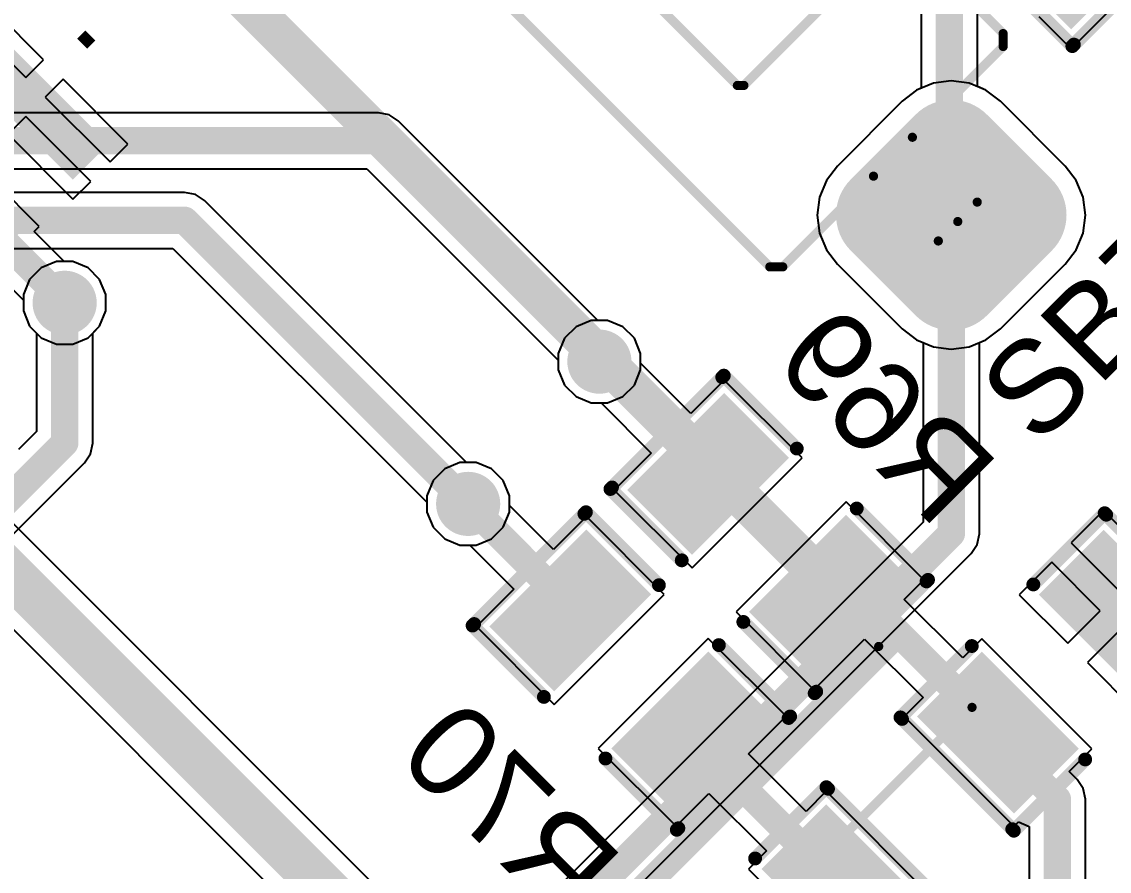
# Model space of a CAD drawing. Header units: millimetres. Extents: x 95 to 305, y 96 to 295.
# Drawn here: x 275.92 to 287.78, y 216.08 to 225.35 of the extents above; entities that cross this region are included whole.
import ezdxf

# ---------------------------------------------------------------- set-up
doc = ezdxf.new("R2010")
doc.units = ezdxf.units.MM
for name, color, linetype in [('BottomLayer', 5, 'Continuous'), ('BottomOverlay', 54, 'Continuous'), ('BottomPaste', 16, 'Continuous'), ('BottomSolder', 6, 'Continuous'), ('Mechanical1', 6, 'Continuous'), ('Mechanical11', 56, 'Continuous'), ('Mechanical15', 56, 'Continuous'), ('MultiLayer', 9, 'Continuous'), ('PadHoleLayer', 156, 'Continuous'), ('TopLayer', 1, 'Continuous'), ('TopOverlay', 2, 'Continuous'), ('TopPaste', 8, 'Continuous'), ('TopSolder', 216, 'Continuous'), ('ViaHoleLayer', 16, 'Continuous')]:
    doc.layers.add(name, color=color, linetype=linetype)
doc.styles.add('Arial', font='arial.ttf', dxfattribs={"height": 0.2})

# ---------------------------------------------------------------- blocks, each defined once
blk = doc.blocks.new('HSOP_8_B_16')
at = {"layer": 'BottomLayer'}
for points in [[(-2.122, 3.7), (-1.672, 3.7), (-1.672, 1.8), (-2.122, 1.8)], [(-0.852, 3.7), (-0.402, 3.7), (-0.402, 1.8), (-0.852, 1.8)], [(0.418, 3.7), (0.868, 3.7), (0.868, 1.8), (0.418, 1.8)], [(1.688, 3.7), (2.138, 3.7), (2.138, 1.8), (1.688, 1.8)], [(-1.542, 1.15), (1.558, 1.15), (1.558, -1.25), (-1.542, -1.25)], [(-2.122, -1.9), (-1.672, -1.9), (-1.672, -3.8), (-2.122, -3.8)], [(-0.852, -1.9), (-0.402, -1.9), (-0.402, -3.8), (-0.852, -3.8)], [(0.418, -1.9), (0.868, -1.9), (0.868, -3.8), (0.418, -3.8)], [(1.688, -1.9), (2.138, -1.9), (2.138, -3.8), (1.688, -3.8)]]:
    blk.add_hatch(color=5, dxfattribs=at).paths.add_polyline_path(points)
at = {"layer": 'BottomPaste'}
for points in [[(-2.122, 3.7), (-1.672, 3.7), (-1.672, 1.8), (-2.122, 1.8)], [(-0.852, 3.7), (-0.402, 3.7), (-0.402, 1.8), (-0.852, 1.8)], [(0.418, 3.7), (0.868, 3.7), (0.868, 1.8), (0.418, 1.8)], [(1.688, 3.7), (2.138, 3.7), (2.138, 1.8), (1.688, 1.8)], [(-1.542, 1.15), (1.558, 1.15), (1.558, -1.25), (-1.542, -1.25)], [(-2.122, -1.9), (-1.672, -1.9), (-1.672, -3.8), (-2.122, -3.8)], [(-0.852, -1.9), (-0.402, -1.9), (-0.402, -3.8), (-0.852, -3.8)], [(0.418, -1.9), (0.868, -1.9), (0.868, -3.8), (0.418, -3.8)], [(1.688, -1.9), (2.138, -1.9), (2.138, -3.8), (1.688, -3.8)]]:
    blk.add_hatch(color=16, dxfattribs=at).paths.add_polyline_path(points)
at = {"layer": 'BottomSolder'}
for points in [[(-2.172, 3.75), (-1.622, 3.75), (-1.622, 1.75), (-2.172, 1.75)], [(-0.902, 3.75), (-0.352, 3.75), (-0.352, 1.75), (-0.902, 1.75)], [(0.368, 3.75), (0.918, 3.75), (0.918, 1.75), (0.368, 1.75)], [(1.638, 3.75), (2.188, 3.75), (2.188, 1.75), (1.638, 1.75)], [(-1.592, 1.2), (1.608, 1.2), (1.608, -1.3), (-1.592, -1.3)], [(-2.172, -1.85), (-1.622, -1.85), (-1.622, -3.85), (-2.172, -3.85)], [(-0.902, -1.85), (-0.352, -1.85), (-0.352, -3.85), (-0.902, -3.85)], [(0.368, -1.85), (0.918, -1.85), (0.918, -3.85), (0.368, -3.85)], [(1.638, -1.85), (2.188, -1.85), (2.188, -3.85), (1.638, -3.85)]]:
    blk.add_hatch(color=6, dxfattribs=at).paths.add_polyline_path(points)
at = {"layer": 'BottomOverlay', "text_generation_flag": 2}
blk.add_text('.', height=1, rotation=-180, dxfattribs=at).set_placement((-2.992, 2.85))
blk = doc.blocks.new('PTS636_SP43_LFS_71')
at = {"layer": 'BottomLayer'}
h = blk.add_hatch(color=5, dxfattribs=at)
edge = h.paths.add_edge_path()
edge.add_arc((-4.4, 0.5), 0.5, 90, 180)
edge.add_line((-4.9, 0.5), (-4.9, -0.5))
edge.add_arc((-4.4, -0.5), 0.5, 180, 270)
edge.add_line((-4.4, -1), (-3.4, -1))
edge.add_arc((-3.4, -0.5), 0.5, 270, 360)
edge.add_line((-2.9, -0.5), (-2.9, 0.5))
edge.add_arc((-3.4, 0.5), 0.5, 0, 90)
edge.add_line((-3.4, 1), (-4.4, 1))
h = blk.add_hatch(color=5, dxfattribs=at)
edge = h.paths.add_edge_path()
edge.add_arc((3.4, 0.5), 0.5, 90, 180)
edge.add_line((2.9, 0.5), (2.9, -0.5))
edge.add_arc((3.4, -0.5), 0.5, 180, 270)
edge.add_line((3.4, -1), (4.4, -1))
edge.add_arc((4.4, -0.5), 0.5, 270, 360)
edge.add_line((4.9, -0.5), (4.9, 0.5))
edge.add_arc((4.4, 0.5), 0.5, 0, 90)
edge.add_line((4.4, 1), (3.4, 1))
at = {"layer": 'BottomSolder'}
h = blk.add_hatch(color=6, dxfattribs=at)
edge = h.paths.add_edge_path()
edge.add_arc((-4.4, 0.5), 0.55, 90, 180)
edge.add_line((-4.95, 0.5), (-4.95, -0.5))
edge.add_arc((-4.4, -0.5), 0.55, 180, 270)
edge.add_line((-4.4, -1.05), (-3.4, -1.05))
edge.add_arc((-3.4, -0.5), 0.55, 270, 360)
edge.add_line((-2.85, -0.5), (-2.85, 0.5))
edge.add_arc((-3.4, 0.5), 0.55, 0, 90)
edge.add_line((-3.4, 1.05), (-4.4, 1.05))
h = blk.add_hatch(color=6, dxfattribs=at)
edge = h.paths.add_edge_path()
edge.add_arc((3.4, 0.5), 0.55, 90, 180)
edge.add_line((2.85, 0.5), (2.85, -0.5))
edge.add_arc((3.4, -0.5), 0.55, 180, 270)
edge.add_line((3.4, -1.05), (4.4, -1.05))
edge.add_arc((4.4, -0.5), 0.55, 270, 360)
edge.add_line((4.95, -0.5), (4.95, 0.5))
edge.add_arc((4.4, 0.5), 0.55, 0, 90)
edge.add_line((4.4, 1.05), (3.4, 1.05))
at = {"layer": 'MultiLayer'}
h = blk.add_hatch(color=9, dxfattribs=at)
edge = h.paths.add_edge_path()
edge.add_arc((-4.4, 0.5), 0.5, 90, 180)
edge.add_line((-4.9, 0.5), (-4.9, -0.5))
edge.add_arc((-4.4, -0.5), 0.5, 180, 270)
edge.add_line((-4.4, -1), (-3.4, -1))
edge.add_arc((-3.4, -0.5), 0.5, 270, 360)
edge.add_line((-2.9, -0.5), (-2.9, 0.5))
edge.add_arc((-3.4, 0.5), 0.5, 0, 90)
edge.add_line((-3.4, 1), (-4.4, 1))
h = blk.add_hatch(color=9, dxfattribs=at)
edge = h.paths.add_edge_path()
edge.add_arc((3.4, 0.5), 0.5, 90, 180)
edge.add_line((2.9, 0.5), (2.9, -0.5))
edge.add_arc((3.4, -0.5), 0.5, 180, 270)
edge.add_line((3.4, -1), (4.4, -1))
edge.add_arc((4.4, -0.5), 0.5, 270, 360)
edge.add_line((4.9, -0.5), (4.9, 0.5))
edge.add_arc((4.4, 0.5), 0.5, 0, 90)
edge.add_line((4.4, 1), (3.4, 1))
at = {"layer": 'PadHoleLayer'}
h = blk.add_hatch(color=156, dxfattribs=at)
edge = h.paths.add_edge_path()
edge.add_arc((-3.9, 0), 0.25, 0, 360)
h = blk.add_hatch(color=156, dxfattribs=at)
edge = h.paths.add_edge_path()
edge.add_arc((3.9, 0), 0.25, 0, 360)
at = {"layer": 'TopLayer'}
h = blk.add_hatch(color=1, dxfattribs=at)
edge = h.paths.add_edge_path()
edge.add_arc((-4.4, 0.5), 0.5, 90, 180)
edge.add_line((-4.9, 0.5), (-4.9, -0.5))
edge.add_arc((-4.4, -0.5), 0.5, 180, 270)
edge.add_line((-4.4, -1), (-3.4, -1))
edge.add_arc((-3.4, -0.5), 0.5, 270, 360)
edge.add_line((-2.9, -0.5), (-2.9, 0.5))
edge.add_arc((-3.4, 0.5), 0.5, 0, 90)
edge.add_line((-3.4, 1), (-4.4, 1))
h = blk.add_hatch(color=1, dxfattribs=at)
edge = h.paths.add_edge_path()
edge.add_arc((3.4, 0.5), 0.5, 90, 180)
edge.add_line((2.9, 0.5), (2.9, -0.5))
edge.add_arc((3.4, -0.5), 0.5, 180, 270)
edge.add_line((3.4, -1), (4.4, -1))
edge.add_arc((4.4, -0.5), 0.5, 270, 360)
edge.add_line((4.9, -0.5), (4.9, 0.5))
edge.add_arc((4.4, 0.5), 0.5, 0, 90)
edge.add_line((4.4, 1), (3.4, 1))
at = {"layer": 'TopSolder'}
h = blk.add_hatch(color=216, dxfattribs=at)
edge = h.paths.add_edge_path()
edge.add_arc((-4.4, 0.5), 0.55, 90, 180)
edge.add_line((-4.95, 0.5), (-4.95, -0.5))
edge.add_arc((-4.4, -0.5), 0.55, 180, 270)
edge.add_line((-4.4, -1.05), (-3.4, -1.05))
edge.add_arc((-3.4, -0.5), 0.55, 270, 360)
edge.add_line((-2.85, -0.5), (-2.85, 0.5))
edge.add_arc((-3.4, 0.5), 0.55, 0, 90)
edge.add_line((-3.4, 1.05), (-4.4, 1.05))
h = blk.add_hatch(color=216, dxfattribs=at)
edge = h.paths.add_edge_path()
edge.add_arc((3.4, 0.5), 0.55, 90, 180)
edge.add_line((2.85, 0.5), (2.85, -0.5))
edge.add_arc((3.4, -0.5), 0.55, 180, 270)
edge.add_line((3.4, -1.05), (4.4, -1.05))
edge.add_arc((4.4, -0.5), 0.55, 270, 360)
edge.add_line((4.95, -0.5), (4.95, 0.5))
edge.add_arc((4.4, 0.5), 0.55, 0, 90)
edge.add_line((4.4, 1.05), (3.4, 1.05))
at = {"layer": 'TopOverlay', "const_width": 0.1}
for points in [[(-2.9, 1.8), (-3, 1.7)], [(2.9, 1.8), (-2.9, 1.8)], [(2.9, 1.8), (3, 1.7)], [(-3, 1.7), (-3, -1.7)], [(3, 1.7), (3, -1.7)], [(-1.25, 0.65), (-1.3, 0.6)], [(-1.3, 0.6), (-1.3, -0.6)], [(1.25, 0.65), (-1.25, 0.65)], [(1.25, 0.65), (1.3, 0.6)], [(1.3, 0.6), (1.3, -0.6)], [(-4, 0.3), (-4, 0)], [(-3, 0.3), (-4, 0.3)], [(4, 0.3), (3, 0.3)], [(4, 0.3), (4, 0)], [(-0.1, 0.1), (0.1, -0.1)], [(0.1, 0.1), (-0.1, -0.1)], [(-4, 0), (-4, -0.3)], [(4, 0), (4, -0.3)], [(-3, -0.3), (-4, -0.3)], [(4, -0.3), (3, -0.3)], [(-1.3, -0.6), (-1.25, -0.65)], [(1.3, -0.6), (1.25, -0.65)], [(1.25, -0.65), (-1.25, -0.65)], [(-3, -1.7), (-2.9, -1.8)], [(3, -1.7), (2.9, -1.8)], [(2.9, -1.8), (-2.9, -1.8)]]:
    blk.add_lwpolyline(points, dxfattribs=at)
at = {"layer": 'TopOverlay', "const_width": 0.05}
for points in [[(-2.925, 1.8, 1), (-2.875, 1.8, 1)], [(-2.925, 1.8, 1), (-2.875, 1.8, 1)], [(2.875, 1.8, 1), (2.925, 1.8, 1)], [(2.875, 1.8, 1), (2.925, 1.8, 1)], [(-3.025, 1.7, 1), (-2.975, 1.7, 1)], [(-3.025, 1.7, 1), (-2.975, 1.7, 1)], [(2.975, 1.7, 1), (3.025, 1.7, 1)], [(2.975, 1.7, 1), (3.025, 1.7, 1)], [(-1.325, 0.6, 1), (-1.275, 0.6, 1)], [(-1.325, 0.6, 1), (-1.275, 0.6, 1)], [(-1.275, 0.65, 1), (-1.225, 0.65, 1)], [(-1.275, 0.65, 1), (-1.225, 0.65, 1)], [(1.225, 0.65, 1), (1.275, 0.65, 1)], [(1.225, 0.65, 1), (1.275, 0.65, 1)], [(1.275, 0.6, 1), (1.325, 0.6, 1)], [(1.275, 0.6, 1), (1.325, 0.6, 1)], [(-4.025, 0.3, 1), (-3.975, 0.3, 1)], [(-4.025, 0.3, 1), (-3.975, 0.3, 1)], [(-3.025, 0.3, 1), (-2.975, 0.3, 1)], [(2.975, 0.3, 1), (3.025, 0.3, 1)], [(3.975, 0.3, 1), (4.025, 0.3, 1)], [(3.975, 0.3, 1), (4.025, 0.3, 1)], [(-0.125, 0.1, 1), (-0.075, 0.1, 1)], [(0.075, 0.1, 1), (0.125, 0.1, 1)], [(-4.025, 0, 1), (-3.975, 0, 1)], [(-4.025, 0, 1), (-3.975, 0, 1)], [(3.975, 0, 1), (4.025, 0, 1)], [(3.975, 0, 1), (4.025, 0, 1)], [(-0.125, -0.1, 1), (-0.075, -0.1, 1)], [(0.075, -0.1, 1), (0.125, -0.1, 1)], [(-4.025, -0.3, 1), (-3.975, -0.3, 1)], [(-4.025, -0.3, 1), (-3.975, -0.3, 1)], [(-3.025, -0.3, 1), (-2.975, -0.3, 1)], [(2.975, -0.3, 1), (3.025, -0.3, 1)], [(3.975, -0.3, 1), (4.025, -0.3, 1)], [(3.975, -0.3, 1), (4.025, -0.3, 1)], [(-1.325, -0.6, 1), (-1.275, -0.6, 1)], [(-1.325, -0.6, 1), (-1.275, -0.6, 1)], [(1.275, -0.6, 1), (1.325, -0.6, 1)], [(1.275, -0.6, 1), (1.325, -0.6, 1)], [(-1.275, -0.65, 1), (-1.225, -0.65, 1)], [(-1.275, -0.65, 1), (-1.225, -0.65, 1)], [(1.225, -0.65, 1), (1.275, -0.65, 1)], [(1.225, -0.65, 1), (1.275, -0.65, 1)], [(-3.025, -1.7, 1), (-2.975, -1.7, 1)], [(-3.025, -1.7, 1), (-2.975, -1.7, 1)], [(2.975, -1.7, 1), (3.025, -1.7, 1)], [(2.975, -1.7, 1), (3.025, -1.7, 1)], [(-2.925, -1.8, 1), (-2.875, -1.8, 1)], [(-2.925, -1.8, 1), (-2.875, -1.8, 1)], [(2.875, -1.8, 1), (2.925, -1.8, 1)], [(2.875, -1.8, 1), (2.925, -1.8, 1)]]:
    blk.add_lwpolyline(points, format="xyb", close=True, dxfattribs=at)
blk = doc.blocks.new('RES0805_77')
at = {"layer": 'TopLayer'}
for points in [[(-1.388, 0.678), (-0.488, 0.678), (-0.488, -0.719), (-1.388, -0.719)], [(0.492, 0.678), (1.392, 0.678), (1.392, -0.719), (0.492, -0.719)]]:
    blk.add_hatch(color=1, dxfattribs=at).paths.add_polyline_path(points)
at = {"layer": 'TopPaste'}
for points in [[(-1.388, 0.678), (-0.488, 0.678), (-0.488, -0.719), (-1.388, -0.719)], [(0.492, 0.678), (1.392, 0.678), (1.392, -0.719), (0.492, -0.719)]]:
    blk.add_hatch(color=8, dxfattribs=at).paths.add_polyline_path(points)
at = {"layer": 'TopSolder'}
for points in [[(-1.438, 0.728), (-0.438, 0.728), (-0.438, -0.769), (-1.438, -0.769)], [(0.442, 0.728), (1.442, 0.728), (1.442, -0.769), (0.442, -0.769)]]:
    blk.add_hatch(color=216, dxfattribs=at).paths.add_polyline_path(points)
at = {"layer": 'TopOverlay', "const_width": 0.15}
for points in [[(-0.475, 0.85), (-1.575, 0.85)], [(-1.575, 0.825), (-1.575, -0.875)], [(1.575, 0.85), (0.475, 0.85)], [(1.575, 0.825), (1.575, -0.875)], [(-0.45, -0.9), (-1.575, -0.9)], [(1.575, -0.9), (0.475, -0.9)]]:
    blk.add_lwpolyline(points, dxfattribs=at)
at = {"layer": 'TopOverlay', "const_width": 0.075}
for points in [[(-1.613, 0.85, 1), (-1.538, 0.85, 1)], [(-1.613, 0.825, 1), (-1.538, 0.825, 1)], [(-0.513, 0.85, 1), (-0.437, 0.85, 1)], [(0.437, 0.85, 1), (0.513, 0.85, 1)], [(1.538, 0.85, 1), (1.613, 0.85, 1)], [(1.538, 0.825, 1), (1.613, 0.825, 1)], [(-1.613, -0.875, 1), (-1.538, -0.875, 1)], [(-1.613, -0.9, 1), (-1.538, -0.9, 1)], [(-0.487, -0.9, 1), (-0.412, -0.9, 1)], [(0.437, -0.9, 1), (0.513, -0.9, 1)], [(1.538, -0.875, 1), (1.613, -0.875, 1)], [(1.538, -0.9, 1), (1.613, -0.9, 1)]]:
    blk.add_lwpolyline(points, format="xyb", close=True, dxfattribs=at)
blk = doc.blocks.new('RES0805_B_78')
at = {"layer": 'BottomLayer'}
for points in [[(-1.388, 0.719), (-0.488, 0.719), (-0.488, -0.678), (-1.388, -0.678)], [(0.492, 0.719), (1.392, 0.719), (1.392, -0.678), (0.492, -0.678)]]:
    blk.add_hatch(color=5, dxfattribs=at).paths.add_polyline_path(points)
at = {"layer": 'BottomPaste'}
for points in [[(-1.388, 0.719), (-0.488, 0.719), (-0.488, -0.678), (-1.388, -0.678)], [(0.492, 0.719), (1.392, 0.719), (1.392, -0.678), (0.492, -0.678)]]:
    blk.add_hatch(color=16, dxfattribs=at).paths.add_polyline_path(points)
at = {"layer": 'BottomSolder'}
for points in [[(-1.438, 0.769), (-0.438, 0.769), (-0.438, -0.728), (-1.438, -0.728)], [(0.442, 0.769), (1.442, 0.769), (1.442, -0.728), (0.442, -0.728)]]:
    blk.add_hatch(color=6, dxfattribs=at).paths.add_polyline_path(points)
at = {"layer": 'BottomOverlay', "const_width": 0.15}
for points in [[(-1.575, 0.9), (-0.45, 0.9)], [(-1.575, -0.825), (-1.575, 0.875)], [(0.475, 0.9), (1.575, 0.9)], [(1.575, -0.825), (1.575, 0.875)], [(-1.575, -0.85), (-0.475, -0.85)], [(0.475, -0.85), (1.575, -0.85)]]:
    blk.add_lwpolyline(points, dxfattribs=at)
at = {"layer": 'BottomOverlay', "const_width": 0.075}
for points in [[(-1.613, 0.9, 1), (-1.538, 0.9, 1)], [(-1.613, 0.875, 1), (-1.538, 0.875, 1)], [(-0.487, 0.9, 1), (-0.412, 0.9, 1)], [(0.437, 0.9, 1), (0.513, 0.9, 1)], [(1.538, 0.9, 1), (1.613, 0.9, 1)], [(1.538, 0.875, 1), (1.613, 0.875, 1)], [(-1.613, -0.825, 1), (-1.538, -0.825, 1)], [(-1.613, -0.85, 1), (-1.538, -0.85, 1)], [(-0.513, -0.85, 1), (-0.437, -0.85, 1)], [(0.437, -0.85, 1), (0.513, -0.85, 1)], [(1.538, -0.825, 1), (1.613, -0.825, 1)], [(1.538, -0.85, 1), (1.613, -0.85, 1)]]:
    blk.add_lwpolyline(points, format="xyb", close=True, dxfattribs=at)
blk = doc.blocks.new('RES0805_B_79')
at = {"layer": 'BottomLayer'}
for points in [[(-1.388, 0.719), (-0.488, 0.719), (-0.488, -0.678), (-1.388, -0.678)], [(0.492, 0.719), (1.392, 0.719), (1.392, -0.678), (0.492, -0.678)]]:
    blk.add_hatch(color=5, dxfattribs=at).paths.add_polyline_path(points)
at = {"layer": 'BottomPaste'}
for points in [[(-1.388, 0.719), (-0.488, 0.719), (-0.488, -0.678), (-1.388, -0.678)], [(0.492, 0.719), (1.392, 0.719), (1.392, -0.678), (0.492, -0.678)]]:
    blk.add_hatch(color=16, dxfattribs=at).paths.add_polyline_path(points)
at = {"layer": 'BottomSolder'}
for points in [[(-1.438, 0.769), (-0.438, 0.769), (-0.438, -0.728), (-1.438, -0.728)], [(0.442, 0.769), (1.442, 0.769), (1.442, -0.728), (0.442, -0.728)]]:
    blk.add_hatch(color=6, dxfattribs=at).paths.add_polyline_path(points)
at = {"layer": 'BottomOverlay', "const_width": 0.15}
for points in [[(-1.575, 0.9), (-0.45, 0.9)], [(-1.575, -0.825), (-1.575, 0.875)], [(0.475, 0.9), (1.575, 0.9)], [(1.575, -0.825), (1.575, 0.875)], [(-1.575, -0.85), (-0.475, -0.85)], [(0.475, -0.85), (1.575, -0.85)]]:
    blk.add_lwpolyline(points, dxfattribs=at)
at = {"layer": 'BottomOverlay', "const_width": 0.075}
for points in [[(-1.613, 0.9, 1), (-1.538, 0.9, 1)], [(-1.613, 0.875, 1), (-1.538, 0.875, 1)], [(-0.487, 0.9, 1), (-0.412, 0.9, 1)], [(0.437, 0.9, 1), (0.513, 0.9, 1)], [(1.538, 0.9, 1), (1.613, 0.9, 1)], [(1.538, 0.875, 1), (1.613, 0.875, 1)], [(-1.613, -0.825, 1), (-1.538, -0.825, 1)], [(-1.613, -0.85, 1), (-1.538, -0.85, 1)], [(-0.513, -0.85, 1), (-0.437, -0.85, 1)], [(0.437, -0.85, 1), (0.513, -0.85, 1)], [(1.538, -0.825, 1), (1.613, -0.825, 1)], [(1.538, -0.85, 1), (1.613, -0.85, 1)]]:
    blk.add_lwpolyline(points, format="xyb", close=True, dxfattribs=at)
blk = doc.blocks.new('RES0805_B_80')
at = {"layer": 'BottomLayer'}
for points in [[(-1.388, 0.719), (-0.488, 0.719), (-0.488, -0.678), (-1.388, -0.678)], [(0.492, 0.719), (1.392, 0.719), (1.392, -0.678), (0.492, -0.678)]]:
    blk.add_hatch(color=5, dxfattribs=at).paths.add_polyline_path(points)
at = {"layer": 'BottomPaste'}
for points in [[(-1.388, 0.719), (-0.488, 0.719), (-0.488, -0.678), (-1.388, -0.678)], [(0.492, 0.719), (1.392, 0.719), (1.392, -0.678), (0.492, -0.678)]]:
    blk.add_hatch(color=16, dxfattribs=at).paths.add_polyline_path(points)
at = {"layer": 'BottomSolder'}
for points in [[(-1.438, 0.769), (-0.438, 0.769), (-0.438, -0.728), (-1.438, -0.728)], [(0.442, 0.769), (1.442, 0.769), (1.442, -0.728), (0.442, -0.728)]]:
    blk.add_hatch(color=6, dxfattribs=at).paths.add_polyline_path(points)
at = {"layer": 'BottomOverlay', "const_width": 0.15}
for points in [[(-0.45, 0.9), (-1.575, 0.9)], [(-1.575, -0.825), (-1.575, 0.875)], [(1.575, 0.9), (0.475, 0.9)], [(1.575, -0.825), (1.575, 0.875)], [(-0.475, -0.85), (-1.575, -0.85)], [(1.575, -0.85), (0.475, -0.85)]]:
    blk.add_lwpolyline(points, dxfattribs=at)
at = {"layer": 'BottomOverlay', "const_width": 0.075}
for points in [[(-1.613, 0.9, 1), (-1.538, 0.9, 1)], [(-1.613, 0.875, 1), (-1.538, 0.875, 1)], [(-0.487, 0.9, 1), (-0.412, 0.9, 1)], [(0.437, 0.9, 1), (0.513, 0.9, 1)], [(1.538, 0.9, 1), (1.613, 0.9, 1)], [(1.538, 0.875, 1), (1.613, 0.875, 1)], [(-1.613, -0.825, 1), (-1.538, -0.825, 1)], [(-1.613, -0.85, 1), (-1.538, -0.85, 1)], [(-0.513, -0.85, 1), (-0.437, -0.85, 1)], [(0.437, -0.85, 1), (0.513, -0.85, 1)], [(1.538, -0.825, 1), (1.613, -0.825, 1)], [(1.538, -0.85, 1), (1.613, -0.85, 1)]]:
    blk.add_lwpolyline(points, format="xyb", close=True, dxfattribs=at)
blk = doc.blocks.new('RES0805_B_81')
at = {"layer": 'BottomLayer'}
for points in [[(-1.388, 0.719), (-0.488, 0.719), (-0.488, -0.678), (-1.388, -0.678)], [(0.492, 0.719), (1.392, 0.719), (1.392, -0.678), (0.492, -0.678)]]:
    blk.add_hatch(color=5, dxfattribs=at).paths.add_polyline_path(points)
at = {"layer": 'BottomPaste'}
for points in [[(-1.388, 0.719), (-0.488, 0.719), (-0.488, -0.678), (-1.388, -0.678)], [(0.492, 0.719), (1.392, 0.719), (1.392, -0.678), (0.492, -0.678)]]:
    blk.add_hatch(color=16, dxfattribs=at).paths.add_polyline_path(points)
at = {"layer": 'BottomSolder'}
for points in [[(-1.438, 0.769), (-0.438, 0.769), (-0.438, -0.728), (-1.438, -0.728)], [(0.442, 0.769), (1.442, 0.769), (1.442, -0.728), (0.442, -0.728)]]:
    blk.add_hatch(color=6, dxfattribs=at).paths.add_polyline_path(points)
at = {"layer": 'BottomOverlay', "const_width": 0.15}
for points in [[(-1.575, 0.9), (-0.45, 0.9)], [(-1.575, 0.875), (-1.575, -0.825)], [(0.475, 0.9), (1.575, 0.9)], [(1.575, 0.875), (1.575, -0.825)], [(-1.575, -0.85), (-0.475, -0.85)], [(0.475, -0.85), (1.575, -0.85)]]:
    blk.add_lwpolyline(points, dxfattribs=at)
at = {"layer": 'BottomOverlay', "const_width": 0.075}
for points in [[(-1.613, 0.9, 1), (-1.538, 0.9, 1)], [(-1.613, 0.875, 1), (-1.538, 0.875, 1)], [(-0.487, 0.9, 1), (-0.412, 0.9, 1)], [(0.437, 0.9, 1), (0.513, 0.9, 1)], [(1.538, 0.9, 1), (1.613, 0.9, 1)], [(1.538, 0.875, 1), (1.613, 0.875, 1)], [(-1.613, -0.825, 1), (-1.538, -0.825, 1)], [(-1.613, -0.85, 1), (-1.538, -0.85, 1)], [(-0.513, -0.85, 1), (-0.437, -0.85, 1)], [(0.437, -0.85, 1), (0.513, -0.85, 1)], [(1.538, -0.825, 1), (1.613, -0.825, 1)], [(1.538, -0.85, 1), (1.613, -0.85, 1)]]:
    blk.add_lwpolyline(points, format="xyb", close=True, dxfattribs=at)
blk = doc.blocks.new('HC_05_197')
at = {"layer": 'Mechanical1', "const_width": 0.1}
for points in [[(-7.096, 15.037), (6.924, 15.037)], [(6.924, -12.973), (6.924, 15.037)]]:
    blk.add_lwpolyline(points, dxfattribs=at)
at = {"layer": 'Mechanical1', "const_width": 0.05}
blk.add_lwpolyline([(6.899, 15.037, 1), (6.949, 15.037, 1)], format="xyb", close=True, dxfattribs=at)
blk.add_lwpolyline([(6.899, 15.037, 1), (6.949, 15.037, 1)], format="xyb", close=True, dxfattribs=at)
at = {"layer": 'Mechanical11', "const_width": 0.254}
for points in [[(-7.267, 15.042), (6.957, 15.042)], [(6.957, -14.295), (6.957, 15.042)]]:
    blk.add_lwpolyline(points, dxfattribs=at)
at = {"layer": 'Mechanical11', "const_width": 0.127}
blk.add_lwpolyline([(6.893, 15.042, 1), (7.02, 15.042, 1)], format="xyb", close=True, dxfattribs=at)
blk.add_lwpolyline([(6.893, 15.042, 1), (7.02, 15.042, 1)], format="xyb", close=True, dxfattribs=at)
at = {"layer": 'Mechanical15', "const_width": 0.1}
for points in [[(-8.386, 15.287), (8.114, 15.287)], [(8.114, -14.713), (8.114, 15.287)]]:
    blk.add_lwpolyline(points, dxfattribs=at)
at = {"layer": 'Mechanical15', "const_width": 0.05}
blk.add_lwpolyline([(8.089, 15.287, 1), (8.139, 15.287, 1)], format="xyb", close=True, dxfattribs=at)
blk.add_lwpolyline([(8.089, 15.287, 1), (8.139, 15.287, 1)], format="xyb", close=True, dxfattribs=at)
at = {"layer": 'TopOverlay', "const_width": 0.2}
for points in [[(-7.186, 15.137), (7.014, 15.137)], [(7.014, 7.587), (7.014, 15.137)]]:
    blk.add_lwpolyline(points, dxfattribs=at)
at = {"layer": 'TopOverlay', "const_width": 0.1}
blk.add_lwpolyline([(6.964, 15.137, 1), (7.064, 15.137, 1)], format="xyb", close=True, dxfattribs=at)
blk.add_lwpolyline([(6.964, 15.137, 1), (7.064, 15.137, 1)], format="xyb", close=True, dxfattribs=at)

msp = doc.modelspace()

# ---------------------------------------------------------------- hatches: boundary and pattern name
at = {"layer": 'BottomLayer'}
h = msp.add_hatch(color=5, dxfattribs=at)
edge = h.paths.add_edge_path()
edge.add_arc((276.385, 222.285), 0.3, 0, 360)
h = msp.add_hatch(color=5, dxfattribs=at)
edge = h.paths.add_edge_path()
edge.add_arc((282.219, 221.643), 0.3, 0, 360)
h = msp.add_hatch(color=5, dxfattribs=at)
edge = h.paths.add_edge_path()
edge.add_arc((280.787, 220.091), 0.3, 0, 360)
at = {"layer": 'BottomSolder'}
h = msp.add_hatch(color=6, dxfattribs=at)
edge = h.paths.add_edge_path()
edge.add_arc((276.385, 222.285), 0.35, 0, 360)
h = msp.add_hatch(color=6, dxfattribs=at)
edge = h.paths.add_edge_path()
edge.add_arc((282.219, 221.643), 0.35, 0, 360)
h = msp.add_hatch(color=6, dxfattribs=at)
edge = h.paths.add_edge_path()
edge.add_arc((280.787, 220.091), 0.35, 0, 360)
at = {"layer": 'TopLayer'}
h = msp.add_hatch(color=1, dxfattribs=at)
edge = h.paths.add_edge_path()
edge.add_arc((276.385, 222.285), 0.3, 0, 360)
h = msp.add_hatch(color=1, dxfattribs=at)
edge = h.paths.add_edge_path()
edge.add_arc((282.219, 221.643), 0.3, 0, 360)
h = msp.add_hatch(color=1, dxfattribs=at)
edge = h.paths.add_edge_path()
edge.add_arc((280.787, 220.091), 0.3, 0, 360)
at = {"layer": 'TopSolder'}
h = msp.add_hatch(color=216, dxfattribs=at)
edge = h.paths.add_edge_path()
edge.add_arc((276.385, 222.285), 0.35, 0, 360)
h = msp.add_hatch(color=216, dxfattribs=at)
edge = h.paths.add_edge_path()
edge.add_arc((282.219, 221.643), 0.35, 0, 360)
h = msp.add_hatch(color=216, dxfattribs=at)
edge = h.paths.add_edge_path()
edge.add_arc((280.787, 220.091), 0.35, 0, 360)
at = {"layer": 'ViaHoleLayer'}
h = msp.add_hatch(color=16, dxfattribs=at)
edge = h.paths.add_edge_path()
edge.add_arc((276.385, 222.285), 0.15, 0, 360)
h = msp.add_hatch(color=16, dxfattribs=at)
edge = h.paths.add_edge_path()
edge.add_arc((282.219, 221.643), 0.15, 0, 360)
h = msp.add_hatch(color=16, dxfattribs=at)
edge = h.paths.add_edge_path()
edge.add_arc((280.787, 220.091), 0.15, 0, 360)

# ---------------------------------------------------------------- linework, layer by layer
at = {"layer": 'BottomLayer'}
for p, q in [((276.156, 224.936), (275.449, 225.643)), ((275.255, 225.449), (275.962, 224.742)), ((275.962, 224.742), (276.156, 224.936)), ((276.368, 224.724), (276.174, 224.529)), ((277.075, 224.017), (276.368, 224.724)), ((276.107, 223.119), (274.551, 224.674)), ((285.679, 224.605), (285.523, 224.484)), ((285.862, 224.68), (285.679, 224.605)), ((286.058, 224.706), (285.862, 224.68)), ((286.254, 224.68), (286.058, 224.706)), ((286.436, 224.605), (286.254, 224.68)), ((286.593, 224.484), (286.436, 224.605)), ((276.174, 224.529), (276.881, 223.822)), ((285.523, 224.484), (284.816, 223.777)), ((287.3, 223.777), (286.593, 224.484)), ((275.962, 224.317), (275.767, 224.123)), ((276.669, 223.61), (275.962, 224.317)), ((275.767, 224.123), (276.474, 223.416)), ((276.881, 223.822), (277.075, 224.017)), ((284.816, 223.777), (284.695, 223.621)), ((287.42, 223.621), (287.3, 223.777)), ((276.474, 223.416), (276.669, 223.61)), ((284.695, 223.621), (284.62, 223.438)), ((287.496, 223.438), (287.42, 223.621)), ((284.62, 223.438), (284.594, 223.242)), ((287.521, 223.242), (287.496, 223.438)), ((284.594, 223.242), (284.62, 223.046)), ((287.496, 223.046), (287.521, 223.242)), ((276.052, 223.064), (276.107, 223.119)), ((276.38, 222.735), (276.052, 223.064)), ((284.62, 223.046), (284.695, 222.864)), ((287.42, 222.864), (287.496, 223.046)), ((284.695, 222.864), (284.816, 222.707)), ((287.3, 222.707), (287.42, 222.864)), ((276.474, 222.735), (276.38, 222.735)), ((276.64, 222.667), (276.474, 222.735)), ((284.816, 222.707), (285.523, 222)), ((286.593, 222), (287.3, 222.707)), ((275.619, 222.631), (275.935, 222.315)), ((276.766, 222.54), (276.64, 222.667)), ((276.835, 222.375), (276.766, 222.54)), ((276.835, 222.196), (276.835, 222.375)), ((275.935, 222.315), (275.935, 222.196)), ((275.935, 222.196), (276.003, 222.03)), ((276.766, 222.03), (276.835, 222.196)), ((276.003, 222.03), (276.13, 221.904)), ((276.64, 221.904), (276.766, 222.03)), ((281.964, 222.024), (281.838, 221.898)), ((282.13, 222.093), (281.964, 222.024)), ((282.309, 222.093), (282.13, 222.093)), ((282.474, 222.024), (282.309, 222.093)), ((282.601, 221.898), (282.474, 222.024)), ((285.523, 222), (285.679, 221.88)), ((286.436, 221.88), (286.593, 222)), ((276.13, 221.904), (276.295, 221.835)), ((276.474, 221.835), (276.64, 221.904)), ((281.838, 221.898), (281.769, 221.732)), ((282.669, 221.732), (282.601, 221.898)), ((285.679, 221.88), (285.862, 221.804)), ((286.254, 221.804), (286.436, 221.88)), ((276.295, 221.835), (276.474, 221.835)), ((285.862, 221.804), (286.058, 221.779)), ((286.058, 221.779), (286.254, 221.804)), ((281.769, 221.732), (281.769, 221.553)), ((282.669, 221.625), (282.669, 221.732)), ((283.217, 221.077), (282.669, 221.625)), ((281.769, 221.553), (281.838, 221.388)), ((281.838, 221.388), (281.964, 221.261)), ((283.581, 221.441), (283.217, 221.077)), ((284.43, 220.593), (283.581, 221.441)), ((281.964, 221.261), (282.13, 221.193)), ((282.13, 221.193), (282.237, 221.193)), ((282.237, 221.193), (282.785, 220.645)), ((283.694, 212.006), (274.97, 220.73)), ((282.785, 220.645), (282.381, 220.241)), ((283.23, 219.393), (284.43, 220.593)), ((280.532, 220.472), (280.405, 220.345)), ((280.697, 220.541), (280.532, 220.472)), ((280.876, 220.541), (280.697, 220.541)), ((281.042, 220.472), (280.876, 220.541)), ((281.168, 220.345), (281.042, 220.472)), ((280.405, 220.345), (280.337, 220.18)), ((281.237, 220.18), (281.168, 220.345)), ((282.381, 220.241), (283.23, 219.393)), ((274.393, 220.153), (282.998, 211.549)), ((280.337, 220.18), (280.337, 220.001)), ((281.237, 220.073), (281.237, 220.18)), ((284.91, 220.112), (283.711, 218.912)), ((285.759, 219.263), (284.91, 220.112)), ((280.337, 220.001), (280.405, 219.836)), ((281.718, 219.592), (281.237, 220.073)), ((287.719, 220.019), (287.366, 219.666)), ((288.249, 219.49), (287.719, 220.019)), ((282.077, 219.952), (281.718, 219.592)), ((282.925, 219.103), (282.077, 219.952)), ((280.405, 219.836), (280.532, 219.709)), ((280.532, 219.709), (280.697, 219.641)), ((280.697, 219.641), (280.804, 219.641)), ((280.804, 219.641), (281.285, 219.16)), ((287.366, 219.666), (287.895, 219.136)), ((287.154, 219.454), (286.8, 219.1)), ((287.683, 218.924), (287.154, 219.454)), ((285.545, 219.049), (285.759, 219.263)), ((281.285, 219.16), (280.877, 218.752)), ((281.725, 217.903), (282.925, 219.103)), ((286.182, 218.411), (285.545, 219.049)), ((286.8, 219.1), (287.329, 218.571)), ((283.711, 218.912), (284.559, 218.063)), ((287.329, 218.571), (287.683, 218.924)), ((280.877, 218.752), (281.725, 217.903)), ((287.895, 218.712), (287.542, 218.359)), ((283.406, 218.622), (282.206, 217.422)), ((284.255, 217.774), (283.406, 218.622)), ((284.559, 218.063), (285.112, 218.616)), ((285.112, 218.616), (285.75, 217.979)), ((286.39, 218.619), (286.182, 218.411)), ((287.59, 217.419), (286.39, 218.619)), ((287.542, 218.359), (288.071, 217.829)), ((285.75, 217.979), (285.542, 217.771)), ((283.846, 217.365), (284.255, 217.774)), ((285.542, 217.771), (286.742, 216.571)), ((282.206, 217.422), (283.055, 216.574)), ((284.475, 216.736), (283.846, 217.365)), ((287.343, 217.172), (287.59, 217.419)), ((287.431, 217.085), (287.343, 217.172)), ((287.497, 216.985), (287.431, 217.085)), ((283.055, 216.574), (283.414, 216.933)), ((283.414, 216.933), (284.043, 216.304)), ((284.694, 216.955), (284.475, 216.736)), ((285.894, 215.755), (284.694, 216.955)), ((287.521, 216.868), (287.497, 216.985)), ((287.521, 211.596), (287.521, 216.868)), ((287.521, 216.868), (287.521, 216.868)), ((286.742, 216.571), (286.792, 216.621)), ((286.792, 216.621), (286.909, 216.572)), ((286.909, 216.572), (286.909, 211.723)), ((284.043, 216.304), (283.845, 216.106)), ((283.845, 216.106), (285.045, 214.906))]:
    msp.add_line(p, q, dxfattribs=at)
for points, const_width in [([(275.064, 223.619), (276.385, 222.298)], 0.3), ([(276.385, 222.285), (276.385, 222.298)], 0.3), ([(282.219, 221.643), (283.405, 220.457)], 0.3), ([(274.546, 220.577), (283.405, 211.718)], 0.5), ([(283.405, 220.417), (283.405, 220.457)], 0.3), ([(280.787, 220.091), (281.901, 218.976)], 0.3), ([(284.735, 219.088), (285.073, 219.088)], 0.3), ([(285.073, 219.088), (286.566, 217.595)], 0.3), ([(281.901, 218.927), (281.901, 218.976)], 0.3), ([(283.231, 217.549), (283.231, 217.598)], 0.3), ([(286.566, 217.517), (286.566, 217.595)], 0.3), ([(283.231, 217.549), (284.869, 215.91)], 0.3), ([(286.566, 217.517), (287.215, 216.868)], 0.3), ([(287.215, 211.596), (287.215, 216.868)], 0.3)]:
    msp.add_lwpolyline(points, dxfattribs=dict(at, const_width=const_width))
at = {"layer": 'BottomLayer', "const_width": 0.15}
for points in [[(276.31, 222.298, 1), (276.46, 222.298, 1)], [(276.31, 222.298, 1), (276.46, 222.298, 1)], [(276.31, 222.285, 1), (276.46, 222.285, 1)], [(282.144, 221.643, 1), (282.294, 221.643, 1)], [(283.33, 220.457, 1), (283.48, 220.457, 1)], [(283.33, 220.457, 1), (283.48, 220.457, 1)], [(283.33, 220.417, 1), (283.48, 220.417, 1)], [(280.712, 220.091, 1), (280.862, 220.091, 1)], [(284.66, 219.088, 1), (284.81, 219.088, 1)], [(284.998, 219.088, 1), (285.148, 219.088, 1)], [(284.998, 219.088, 1), (285.148, 219.088, 1)], [(281.826, 218.976, 1), (281.976, 218.976, 1)], [(281.826, 218.976, 1), (281.976, 218.976, 1)], [(281.826, 218.927, 1), (281.976, 218.927, 1)], [(283.156, 217.598, 1), (283.306, 217.598, 1)], [(286.491, 217.595, 1), (286.641, 217.595, 1)], [(286.491, 217.595, 1), (286.641, 217.595, 1)], [(283.156, 217.549, 1), (283.306, 217.549, 1)], [(283.156, 217.549, 1), (283.306, 217.549, 1)], [(286.491, 217.517, 1), (286.641, 217.517, 1)], [(286.491, 217.517, 1), (286.641, 217.517, 1)], [(287.14, 216.868, 1), (287.29, 216.868, 1)], [(287.14, 216.868, 1), (287.29, 216.868, 1)]]:
    msp.add_lwpolyline(points, format="xyb", close=True, dxfattribs=at)
at = {"layer": 'TopLayer'}
for p, q in [((285.731, 226.762), (285.731, 224.626)), ((286.343, 224.643), (286.343, 225.921)), ((287.367, 225.056), (287.896, 225.585)), ((287.013, 225.41), (287.367, 225.056)), ((285.679, 224.605), (285.523, 224.484)), ((285.731, 224.626), (285.679, 224.605)), ((286.436, 224.605), (286.343, 224.643)), ((286.593, 224.484), (286.436, 224.605)), ((285.523, 224.484), (284.816, 223.777)), ((287.3, 223.777), (286.593, 224.484)), ((279.809, 224.359), (271.253, 224.359)), ((279.926, 224.336), (279.809, 224.359)), ((279.809, 224.359), (279.809, 224.359)), ((280.025, 224.269), (279.926, 224.336)), ((282.202, 222.093), (280.025, 224.269)), ((284.816, 223.777), (284.695, 223.621)), ((287.42, 223.621), (287.3, 223.777)), ((271.38, 223.747), (279.682, 223.747)), ((279.682, 223.747), (281.769, 221.66)), ((284.695, 223.621), (284.62, 223.438)), ((287.496, 223.438), (287.42, 223.621)), ((277.694, 223.49), (273.212, 223.49)), ((277.811, 223.466), (277.694, 223.49)), ((277.694, 223.49), (277.694, 223.49)), ((277.91, 223.4), (277.811, 223.466)), ((284.62, 223.438), (284.594, 223.242)), ((287.521, 223.242), (287.496, 223.438)), ((280.77, 220.541), (277.91, 223.4)), ((284.594, 223.242), (284.62, 223.046)), ((287.496, 223.046), (287.521, 223.242)), ((284.62, 223.046), (284.695, 222.864)), ((287.42, 222.864), (287.496, 223.046)), ((273.339, 222.878), (277.567, 222.878)), ((277.567, 222.878), (280.337, 220.108)), ((284.695, 222.864), (284.816, 222.707)), ((287.3, 222.707), (287.42, 222.864)), ((276.295, 222.735), (276.13, 222.667)), ((276.474, 222.735), (276.295, 222.735)), ((276.64, 222.667), (276.474, 222.735)), ((284.816, 222.707), (285.523, 222)), ((286.593, 222), (287.3, 222.707)), ((276.13, 222.667), (276.003, 222.54)), ((276.766, 222.54), (276.64, 222.667)), ((276.003, 222.54), (275.935, 222.375)), ((276.835, 222.375), (276.766, 222.54)), ((275.935, 222.375), (275.935, 222.196)), ((276.835, 222.196), (276.835, 222.375)), ((275.935, 222.196), (276.003, 222.03)), ((276.766, 222.03), (276.835, 222.196)), ((276.003, 222.03), (276.079, 221.955)), ((276.691, 221.955), (276.766, 222.03)), ((282.309, 222.093), (282.202, 222.093)), ((282.474, 222.024), (282.309, 222.093)), ((282.601, 221.898), (282.474, 222.024)), ((285.523, 222), (285.679, 221.88)), ((286.436, 221.88), (286.593, 222)), ((276.079, 221.955), (276.079, 220.882)), ((276.691, 220.755), (276.691, 221.955)), ((282.669, 221.732), (282.601, 221.898)), ((285.679, 221.88), (285.752, 221.85)), ((286.364, 221.85), (286.436, 221.88)), ((285.752, 221.85), (285.752, 219.893)), ((286.364, 219.766), (286.364, 221.85)), ((281.769, 221.66), (281.769, 221.553)), ((282.669, 221.553), (282.669, 221.732)), ((281.769, 221.553), (281.838, 221.388)), ((282.601, 221.388), (282.669, 221.553)), ((281.838, 221.388), (281.964, 221.261)), ((282.474, 221.261), (282.601, 221.388)), ((281.964, 221.261), (282.13, 221.193)), ((282.13, 221.193), (282.309, 221.193)), ((282.309, 221.193), (282.474, 221.261)), ((276.079, 220.882), (275.882, 220.685)), ((276.667, 220.638), (276.691, 220.755)), ((276.601, 220.539), (276.667, 220.638)), ((274.778, 218.715), (276.601, 220.539)), ((280.876, 220.541), (280.77, 220.541)), ((281.042, 220.472), (280.876, 220.541)), ((281.168, 220.345), (281.042, 220.472)), ((281.237, 220.18), (281.168, 220.345)), ((280.337, 220.108), (280.337, 220.001)), ((281.237, 220.001), (281.237, 220.18)), ((280.337, 220.001), (280.405, 219.836)), ((281.168, 219.836), (281.237, 220.001)), ((285.752, 219.893), (279.457, 213.597)), ((280.405, 219.836), (280.532, 219.709)), ((281.042, 219.709), (281.168, 219.836)), ((286.34, 219.649), (286.364, 219.766)), ((286.364, 219.766), (286.364, 219.766)), ((280.532, 219.709), (280.697, 219.641)), ((280.697, 219.641), (280.876, 219.641)), ((280.876, 219.641), (281.042, 219.709)), ((286.274, 219.55), (286.34, 219.649)), ((279.889, 213.165), (286.274, 219.55)), ((286.274, 219.55), (286.274, 219.55))]:
    msp.add_line(p, q, dxfattribs=at)
at = {"layer": 'TopLayer', "const_width": 0.3}
for points in [[(286.037, 223.263), (286.037, 227.305)], [(271.253, 224.053), (279.809, 224.053)], [(279.809, 224.053), (282.219, 221.643)], [(286.037, 223.263), (286.058, 223.242)], [(273.212, 223.184), (277.694, 223.184)], [(277.694, 223.184), (280.787, 220.091)], [(286.058, 219.766), (286.058, 223.242)], [(276.385, 220.755), (276.385, 222.285)], [(274.562, 218.932), (276.385, 220.755)], [(279.213, 212.921), (286.058, 219.766)]]:
    msp.add_lwpolyline(points, dxfattribs=at)
at = {"layer": 'TopLayer', "const_width": 0.15}
for points in [[(279.734, 224.053, 1), (279.884, 224.053, 1)], [(279.734, 224.053, 1), (279.884, 224.053, 1)], [(285.962, 223.263, 1), (286.112, 223.263, 1)], [(285.962, 223.263, 1), (286.112, 223.263, 1)], [(277.619, 223.184, 1), (277.769, 223.184, 1)], [(277.619, 223.184, 1), (277.769, 223.184, 1)], [(285.983, 223.242, 1), (286.133, 223.242, 1)], [(285.983, 223.242, 1), (286.133, 223.242, 1)], [(276.31, 222.285, 1), (276.46, 222.285, 1)], [(282.144, 221.643, 1), (282.294, 221.643, 1)], [(276.31, 220.755, 1), (276.46, 220.755, 1)], [(276.31, 220.755, 1), (276.46, 220.755, 1)], [(280.712, 220.091, 1), (280.862, 220.091, 1)], [(285.983, 219.766, 1), (286.133, 219.766, 1)], [(285.983, 219.766, 1), (286.133, 219.766, 1)]]:
    msp.add_lwpolyline(points, format="xyb", close=True, dxfattribs=at)

# ---------------------------------------------------------------- block references
for name, p, rotation in [('PTS636_SP43_LFS_71', (283.3, 226), 135), ('HSOP_8_B_16', (272.676, 225.133), 225), ('HC_05_197', (269.737, 212.799), 315), ('RES0805_77', (286.865, 226.8), 135), ('RES0805_B_79', (284.054, 219.74), 315), ('RES0805_B_78', (282.55, 218.25), 315), ('RES0805_B_80', (287.218, 218.275), 225), ('RES0805_B_81', (284.218, 215.25), 45)]:
    msp.add_blockref(name, p, dxfattribs=dict(rotation=rotation))

# ---------------------------------------------------------------- texts
at = {"layer": 'BottomOverlay', "style": 'Arial', "text_generation_flag": 2}
for s, p in [('R69', (285.9, 219.8)), ('R70', (281.8, 215.5))]:
    msp.add_text(s, height=1, rotation=315, dxfattribs=at).set_placement(p)
at = {"layer": 'TopOverlay', "style": 'Arial'}
msp.add_text('SB7', height=1, rotation=45, dxfattribs=at).set_placement((287, 220.7))

doc.saveas('drawing.dxf')
